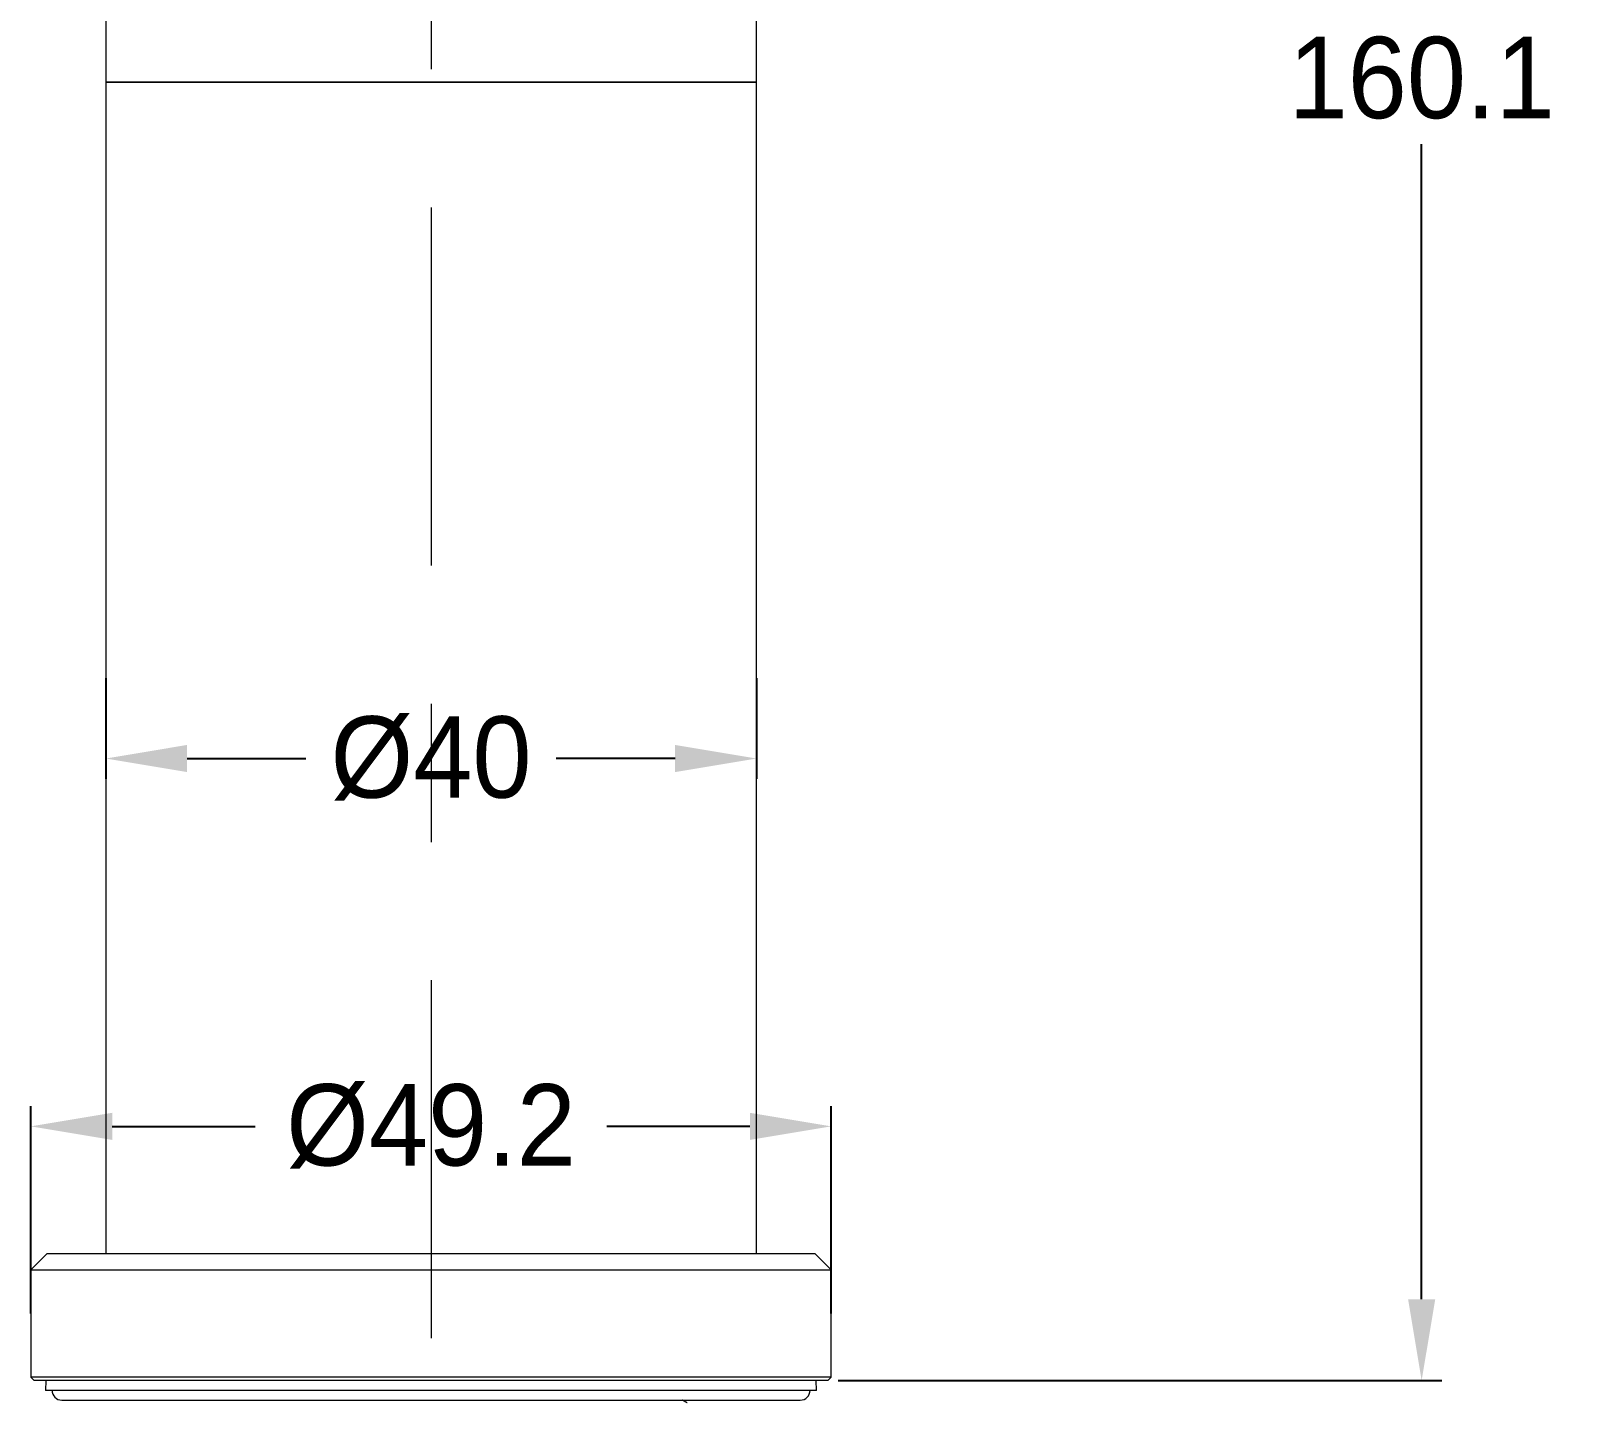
# Model space of a CAD drawing. Extents: x 11219 to 12060, y -16047 to -15452.
# Drawn here: x 11421.1 to 11516.1, y -15790.1 to -15705.9 of the extents above; entities that cross this region are included whole.
import ezdxf

# ---------------------------------------------------------------- set-up
doc = ezdxf.new("R2010")
doc.units = 0
doc.header["$MEASUREMENT"] = 0
doc.linetypes.add('CENTER', pattern=[47.5, 22, -8.5, 8.5, -8.5])
doc.linetypes.add('CENTER2', pattern=[28.575, 19.05, -3.175, 3.175, -3.175])
doc.layers.get('0').update_dxf_attribs({"color": 3, "linetype": 'CONTINUOUS'})
doc.layers.add('CENTER', color=1, linetype='CENTER2')
doc.layers.add('DIM_', color=6, linetype='CONTINUOUS', lineweight=9)
doc.styles.get("Standard").update_dxf_attribs({"font": 'Gulim.ttf'})
doc.dimstyles.new('사본(2) STANDARD', dxfattribs={"dimscale": 0, "dimtxt": 5, "dimasz": 5, "dimexe": 1.25, "dimexo": 0.625, "dimgap": 1.5, "dimtad": 3, "dimtih": 1, "dimtoh": 1, "dimdec": 1, "dimzin": 9, "dimdsep": 46, "dimtxsty": 'Standard', "dimcen": 2.5, "dimclrd": 3, "dimclre": 3, "dimclrt": 4, "dimadec": 0, "dimazin": 0, "dimtfac": 1, "dimtdec": 1, "dimtmove": 0, "dimatfit": 3, "dimfxl": 1.25, "dimtfill": 1, "dimtolj": 1, "dimtzin": 0, "dimarcsym": 0})

# ---------------------------------------------------------------- blocks, each defined once
blk = doc.blocks.new('*D14')
at = {"layer": 'DIM_', "color": 3, "lineweight": -2, "transparency": 16777216}
for p, q in [((11462.951, -15628.764), (11507.876, -15628.764)), ((11506.626, -15633.764), (11506.626, -15704.744)), ((11506.626, -15783.864), (11506.626, -15712.884)), ((11470.751, -15788.864), (11507.876, -15788.864))]:
    blk.add_line(p, q, dxfattribs=at)
at = {"layer": 'DIM_', "color": 3, "transparency": 16777216}
for points in [[(11505.793, -15633.764), (11507.46, -15633.764), (11506.626, -15628.764)], [(11505.793, -15783.864), (11507.46, -15783.864), (11506.626, -15788.864)]]:
    blk.add_solid(points, dxfattribs=at)
at = {"layer": 'DIM_', "color": 4, "transparency": 16777216, "insert": (11506.626, -15708.814), "char_height": 5, "attachment_point": 5, "bg_fill": 3, "box_fill_scale": 1.25, "bg_fill_color": 256, "bg_fill_true_color": 13158600, "bg_fill_transparency": 0}
blk.add_mtext('\\A1;160.1', dxfattribs=at)
blk = doc.blocks.new('*D15')
at = {"layer": 'DIM_', "color": 3, "lineweight": -2, "transparency": 16777216}
for p, q in [((11421.126, -15784.739), (11421.126, -15771.991)), ((11470.326, -15784.739), (11470.326, -15771.991)), ((11426.126, -15773.241), (11434.918, -15773.241)), ((11465.326, -15773.241), (11456.533, -15773.241))]:
    blk.add_line(p, q, dxfattribs=at)
at = {"layer": 'DIM_', "color": 3, "transparency": 16777216}
for points in [[(11426.126, -15772.407), (11426.126, -15774.074), (11421.126, -15773.241)], [(11465.326, -15772.407), (11465.326, -15774.074), (11470.326, -15773.241)]]:
    blk.add_solid(points, dxfattribs=at)
at = {"layer": 'DIM_', "color": 4, "transparency": 16777216, "insert": (11445.726, -15773.241), "char_height": 5, "attachment_point": 5, "bg_fill": 3, "box_fill_scale": 1.25, "bg_fill_color": 256, "bg_fill_true_color": 13158600, "bg_fill_transparency": 0}
blk.add_mtext('\\A1;%%C49.2', dxfattribs=at)
blk = doc.blocks.new('*D16')
at = {"layer": 'DIM_', "color": 3, "lineweight": -2, "transparency": 16777216}
for p, q in [((11425.726, -15745.689), (11425.726, -15751.884)), ((11465.726, -15745.689), (11465.726, -15751.884)), ((11430.726, -15750.634), (11438.024, -15750.634)), ((11460.726, -15750.634), (11453.428, -15750.634))]:
    blk.add_line(p, q, dxfattribs=at)
at = {"layer": 'DIM_', "color": 3, "transparency": 16777216}
for points in [[(11430.726, -15749.8), (11430.726, -15751.467), (11425.726, -15750.634)], [(11460.726, -15749.8), (11460.726, -15751.467), (11465.726, -15750.634)]]:
    blk.add_solid(points, dxfattribs=at)
at = {"layer": 'DIM_', "color": 4, "transparency": 16777216, "insert": (11445.726, -15750.634), "char_height": 5, "attachment_point": 5, "bg_fill": 3, "box_fill_scale": 1.25, "bg_fill_color": 256, "bg_fill_true_color": 13158600, "bg_fill_transparency": 0}
blk.add_mtext('\\A1;%%C40', dxfattribs=at)

msp = doc.modelspace()

# ---------------------------------------------------------------- linework, layer by layer
at = {"linetype": 'Continuous', "lineweight": 18, "extrusion": (0, 1, 0)}
for p, q in [((11425.726, -15704.064), (11425.726, -15709.064)), ((11465.726, -15709.064), (11465.726, -15704.064)), ((11465.726, -15709.064), (11425.726, -15709.064)), ((11425.726, -15709.064), (11425.726, -15781.064)), ((11425.726, -15709.064), (11465.726, -15709.064)), ((11465.726, -15781.064), (11465.726, -15709.064)), ((11422.126, -15781.064), (11421.126, -15782.064)), ((11422.126, -15781.064), (11469.326, -15781.064)), ((11470.326, -15782.064), (11469.326, -15781.064)), ((11421.126, -15782.064), (11470.326, -15782.064)), ((11421.126, -15782.064), (11421.126, -15788.664)), ((11470.326, -15788.664), (11470.326, -15782.064)), ((11421.126, -15788.664), (11421.326, -15788.864)), ((11470.326, -15788.664), (11421.126, -15788.664)), ((11470.126, -15788.864), (11421.326, -15788.864)), ((11422.041, -15788.864), (11422.033, -15789.464)), ((11469.418, -15789.464), (11422.033, -15789.464)), ((11469.418, -15789.464), (11469.411, -15788.864)), ((11470.126, -15788.864), (11470.326, -15788.664)), ((11423.026, -15790.064), (11468.426, -15790.064))]:
    msp.add_line(p, q, dxfattribs=at)
at = {"linetype": 'Continuous', "lineweight": 18}
for centre, start, end in [((11423.026, -15789.464), 180, 270), ((11468.426, -15789.464), 270, 0)]:
    msp.add_arc(centre, 0.6, start, end, dxfattribs=at)
msp.add_open_spline([(11461.477, -15790.237), (11461.328, -15790.151), (11461.178, -15790.064)], degree=2, dxfattribs=at)

# ---------------------------------------------------------------- next in the draw order: dimensions: what is measured, and where the dimension line sits
at = {"layer": 'DIM_'}
dim = msp.add_linear_dim(base=(11506.626, -15628.764), p1=(11470.126, -15788.864), p2=(11462.326, -15628.764), angle=90, dimstyle='사본(2) STANDARD', override={"dimscale": 1, "dimtad": 0}, dxfattribs=at)
dim.commit()
dim.dimension.update_dxf_attribs({"geometry": '*D14', "text_midpoint": (11506.626, -15708.814)})

# ---------------------------------------------------------------- next in the draw order: dimensions: what is measured, and where the dimension line sits
for base, p1, p2, picture, middle in [((11465.726, -15750.634), (11425.726, -15745.064), (11465.726, -15745.064), '*D16', (11445.726, -15750.634)), ((11470.326, -15773.241), (11421.126, -15785.364), (11470.326, -15785.364), '*D15', (11445.726, -15773.241))]:
    dim = msp.add_linear_dim(base=base, p1=p1, p2=p2, text='%%C<>', dimstyle='사본(2) STANDARD', override={"dimscale": 1, "dimtad": 0}, dxfattribs=at)
    dim.commit()
    dim.dimension.update_dxf_attribs({"geometry": picture, "text_midpoint": middle})

# ---------------------------------------------------------------- next in the draw order: linework, layer by layer
at = {"layer": 'CENTER', "color": 1, "linetype": 'CENTER', "lineweight": 13}
msp.add_line((11445.726, -15621.764), (11445.726, -15879.664), dxfattribs=at)

doc.saveas('drawing.dxf')
